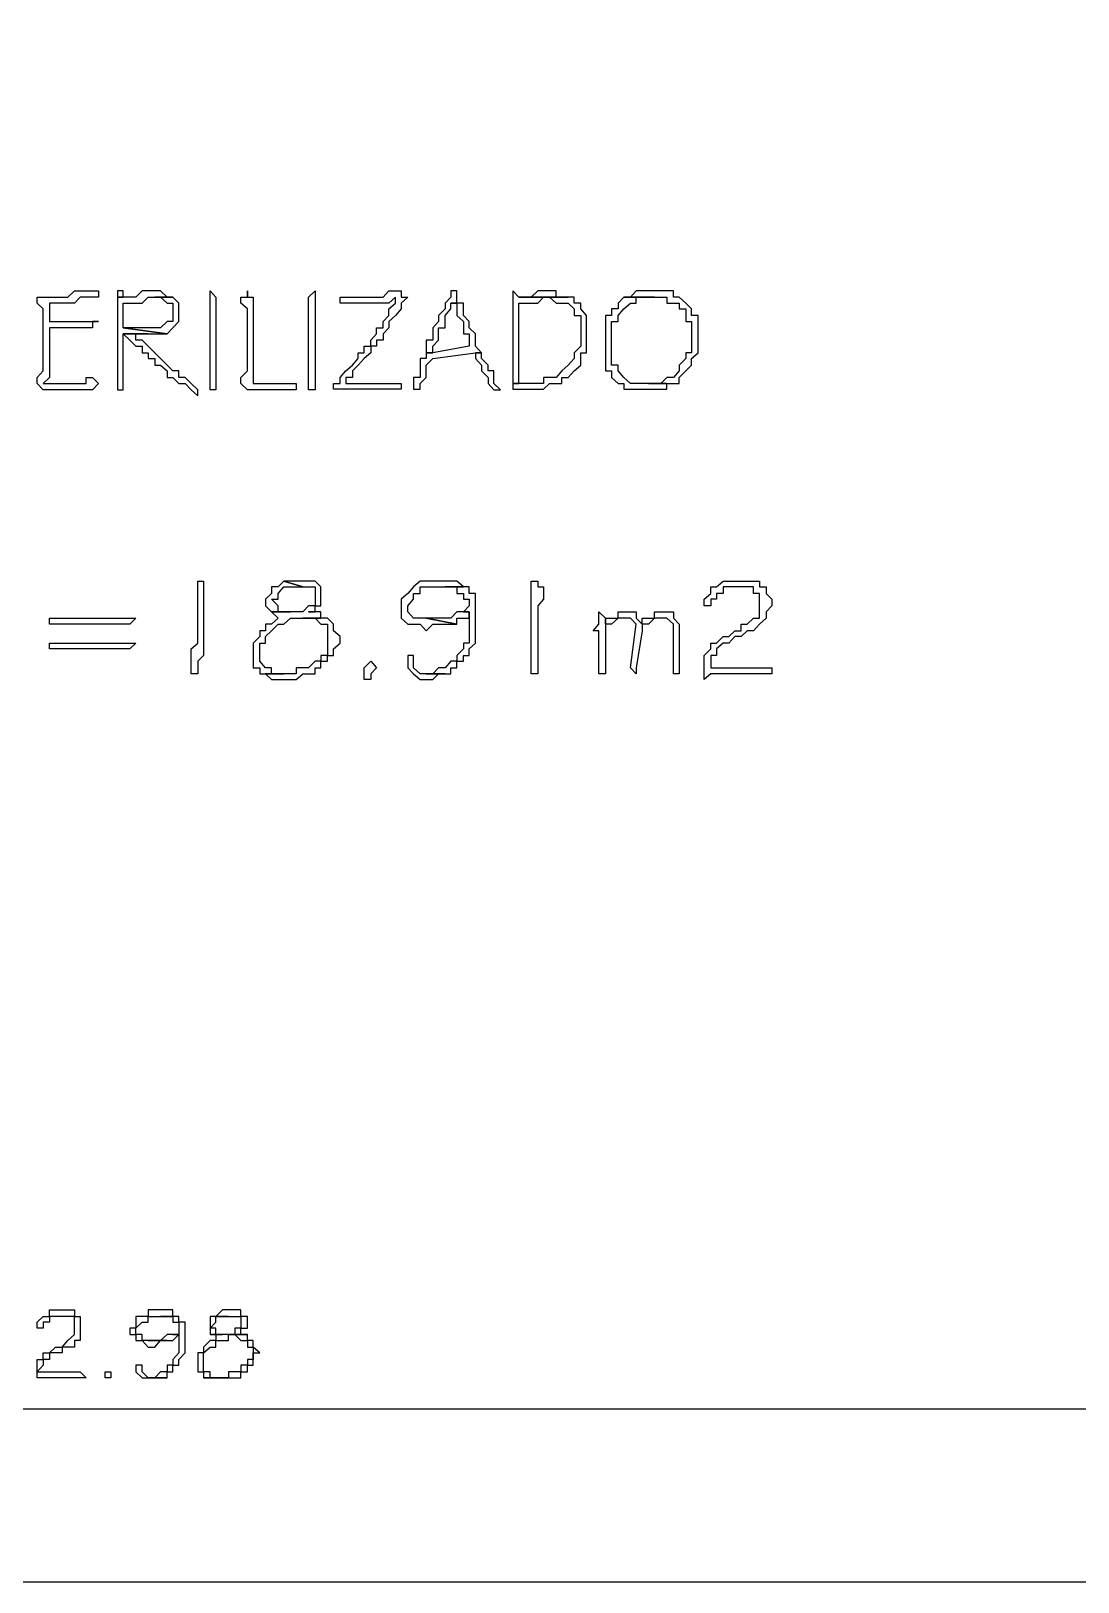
# Model space of a CAD drawing. Header units: millimetres. Extents: x -518.8 to -461.2, y 3.5 to 44.2.
# Drawn here: x -495.172 to -494.093, y 22.796 to 24.395 of the extents above; entities that cross this region are included whole.
import ezdxf

# ---------------------------------------------------------------- set-up
doc = ezdxf.new("R2010")
doc.units = ezdxf.units.MM
doc.header["$MEASUREMENT"] = 0
for name, color, linetype in [('10', 10, 'Continuous'), ('16', 16, 'Continuous'), ('MYSOLIDS', 7, 'Continuous')]:
    doc.layers.add(name, color=color, linetype=linetype)

msp = doc.modelspace()

# ---------------------------------------------------------------- linework, layer by layer
at = {"layer": '10'}
msp.add_lwpolyline([(-496.0444, 22.7962), (-493.5677, 22.7962), (-493.5677, 24.3947)], dxfattribs=at)
at = {"layer": '16'}
msp.add_lwpolyline([(-493.5166, 22.9744), (-496.6045, 22.9744)], dxfattribs=at)
at = {"layer": 'MYSOLIDS'}
for points in [[(-495.1527, 24.0954), (-495.1083, 24.0954), (-495.1083, 24.0954), (-495.1083, 24.0954), (-495.1083, 24.0954), (-495.1023, 24.0954), (-495.1023, 24.0954), (-495.1083, 24.0954), (-495.1083, 24.0954), (-495.1083, 24.0887), (-495.1083, 24.0887), (-495.1527, 24.0887), (-495.1527, 24.0827), (-495.1527, 24.0827), (-495.1527, 24.0827), (-495.1527, 24.0827), (-495.1527, 24.0759), (-495.1527, 24.0699), (-495.1527, 24.0699), (-495.1527, 24.0631), (-495.1527, 24.0631), (-495.1527, 24.0571), (-495.1527, 24.0503), (-495.1527, 24.0503), (-495.1527, 24.0443), (-495.1527, 24.0375), (-495.1594, 24.0315), (-495.1594, 24.0315), (-495.1527, 24.0315), (-495.1466, 24.0315), (-495.1399, 24.0315), (-495.1339, 24.0315), (-495.1339, 24.0315), (-495.1271, 24.0315), (-495.1271, 24.0315), (-495.1211, 24.0315), (-495.1151, 24.0315), (-495.1151, 24.0375), (-495.1083, 24.0375), (-495.1083, 24.0375), (-495.1023, 24.0315), (-495.1023, 24.0315), (-495.1023, 24.0315), (-495.1023, 24.0315), (-495.1023, 24.0315), (-495.1083, 24.0248), (-495.1151, 24.0248), (-495.1151, 24.0248), (-495.1211, 24.0248), (-495.1211, 24.0248), (-495.1271, 24.0248), (-495.1339, 24.0248), (-495.1399, 24.0248), (-495.1399, 24.0248), (-495.1466, 24.0248), (-495.1527, 24.0248), (-495.1527, 24.0248), (-495.1594, 24.0248), (-495.1594, 24.0248), (-495.1594, 24.0248), (-495.1594, 24.0248), (-495.1654, 24.0315), (-495.1654, 24.0315), (-495.1654, 24.0315), (-495.1654, 24.0375), (-495.1654, 24.0375), (-495.1594, 24.0443), (-495.1594, 24.0503), (-495.1594, 24.0571), (-495.1594, 24.0571), (-495.1594, 24.0631), (-495.1594, 24.0699), (-495.1594, 24.0759), (-495.1594, 24.0759), (-495.1594, 24.0827), (-495.1594, 24.0827), (-495.1594, 24.0887), (-495.1594, 24.0954), (-495.1594, 24.1015), (-495.1594, 24.1015), (-495.1594, 24.1082), (-495.1654, 24.1142), (-495.1654, 24.1142), (-495.1654, 24.1203), (-495.1654, 24.1203), (-495.1594, 24.1203), (-495.1594, 24.1203), (-495.1594, 24.1203), (-495.1594, 24.1203), (-495.1527, 24.1203), (-495.1466, 24.1203), (-495.1399, 24.1203), (-495.1399, 24.1203), (-495.1399, 24.1203), (-495.1339, 24.1203), (-495.1271, 24.127), (-495.1271, 24.127), (-495.1211, 24.127), (-495.1151, 24.127), (-495.1151, 24.127), (-495.1083, 24.127), (-495.1023, 24.127), (-495.1023, 24.127), (-495.1023, 24.127), (-495.1023, 24.127), (-495.1023, 24.1203), (-495.1023, 24.1203), (-495.1023, 24.1203), (-495.1023, 24.1203), (-495.1083, 24.1203), (-495.1083, 24.1203), (-495.1151, 24.1203), (-495.1211, 24.1203), (-495.1271, 24.1142), (-495.1339, 24.1142), (-495.1399, 24.1142), (-495.1466, 24.1142), (-495.1466, 24.1142), (-495.1527, 24.1142), (-495.1527, 24.1142), (-495.1527, 24.1142), (-495.1527, 24.1082), (-495.1527, 24.1082), (-495.1527, 24.1015), (-495.1527, 24.0954), (-495.1527, 24.0954), (-495.1527, 24.0954), (-495.1527, 24.0954), (-495.1527, 24.0954)], [(-495.0444, 24.127), (-495.0444, 24.127), (-495.0444, 24.127), (-495.0511, 24.127), (-495.0572, 24.127), (-495.0572, 24.127), (-495.0639, 24.1203), (-495.0639, 24.1203), (-495.0699, 24.1203), (-495.0767, 24.1203), (-495.0827, 24.1203), (-495.0827, 24.0315), (-495.0827, 24.0248), (-495.0767, 24.0248), (-495.0767, 24.0248), (-495.0767, 24.0315), (-495.0767, 24.0315), (-495.0767, 24.0827), (-495.0511, 24.0827), (-495.0511, 24.0827), (-495.0444, 24.0827), (-495.0384, 24.0827), (-495.0384, 24.0827), (-495.0316, 24.0827), (-495.0767, 24.0887), (-495.0767, 24.1142), (-495.0767, 24.1142), (-495.0699, 24.1142), (-495.0639, 24.1142), (-495.0572, 24.1142), (-495.0572, 24.1142), (-495.0511, 24.1203), (-495.0444, 24.1203), (-495.0444, 24.1203), (-495.0256, 24.1203), (-495.0256, 24.1203), (-495.0256, 24.1203), (-495.0316, 24.1203), (-495.0384, 24.127), (-495.0444, 24.127), (-495.0444, 24.127)], [(-495.0767, 24.127), (-495.0827, 24.127), (-495.0827, 24.1203), (-495.0767, 24.1203), (-495.0767, 24.127), (-495.0767, 24.127), (-495.0767, 24.127)], [(-494.9812, 24.0631), (-494.9812, 24.0631), (-494.9812, 24.0571), (-494.9812, 24.0503), (-494.9812, 24.0503), (-494.9812, 24.0443), (-494.9812, 24.0375), (-494.9812, 24.0315), (-494.9812, 24.0315), (-494.9812, 24.0315), (-494.9812, 24.0248), (-494.9812, 24.0248), (-494.9872, 24.0248), (-494.9872, 24.0248), (-494.9872, 24.0248), (-494.9872, 24.0248), (-494.9872, 24.0315), (-494.9872, 24.0315), (-494.9872, 24.0315), (-494.9872, 24.0315), (-494.9872, 24.0315), (-494.9872, 24.0375), (-494.9872, 24.0443), (-494.9872, 24.0443), (-494.9872, 24.0503), (-494.9872, 24.0571), (-494.9872, 24.0631), (-494.9872, 24.0631), (-494.9872, 24.0699), (-494.9872, 24.0759), (-494.9872, 24.0827), (-494.9872, 24.0827), (-494.9872, 24.0887), (-494.9872, 24.0954), (-494.9872, 24.1015), (-494.9872, 24.1015), (-494.9872, 24.1082), (-494.9872, 24.1142), (-494.9872, 24.1142), (-494.9872, 24.1203), (-494.9872, 24.1203), (-494.9872, 24.1203), (-494.9872, 24.1203), (-494.9872, 24.1203), (-494.9872, 24.127), (-494.9872, 24.127), (-494.9812, 24.1203), (-494.9812, 24.1203), (-494.9812, 24.1203), (-494.9812, 24.1203), (-494.9812, 24.1142), (-494.9812, 24.1142), (-494.9812, 24.1142), (-494.9812, 24.1082), (-494.9812, 24.1015), (-494.9812, 24.0954), (-494.9812, 24.0954), (-494.9812, 24.0887), (-494.9812, 24.0827), (-494.9812, 24.0759), (-494.9812, 24.0759), (-494.9812, 24.0699), (-494.9812, 24.0631), (-494.9812, 24.0631), (-494.9812, 24.0631), (-494.9812, 24.0631)], [(-494.9429, 24.0315), (-494.9429, 24.0315), (-494.9361, 24.0315), (-494.9301, 24.0315), (-494.9241, 24.0315), (-494.9241, 24.0315), (-494.9173, 24.0315), (-494.9113, 24.0315), (-494.9113, 24.0315), (-494.9045, 24.0315), (-494.9045, 24.0315), (-494.8985, 24.0315), (-494.8985, 24.0315), (-494.8985, 24.0315), (-494.8985, 24.0315), (-494.8985, 24.0248), (-494.9045, 24.0248), (-494.9113, 24.0248), (-494.9113, 24.0248), (-494.9113, 24.0248), (-494.9173, 24.0248), (-494.9241, 24.0248), (-494.9241, 24.0248), (-494.9301, 24.0248), (-494.9361, 24.0248), (-494.9429, 24.0248), (-494.9429, 24.0248), (-494.9489, 24.0248), (-494.9489, 24.0248), (-494.9489, 24.0248), (-494.9489, 24.0248), (-494.9557, 24.0315), (-494.9557, 24.0315), (-494.9557, 24.0315), (-494.9557, 24.0315), (-494.9557, 24.0375), (-494.9489, 24.0443), (-494.9489, 24.0503), (-494.9489, 24.0503), (-494.9489, 24.0571), (-494.9489, 24.0631), (-494.9489, 24.0631), (-494.9489, 24.0699), (-494.9489, 24.0759), (-494.9489, 24.0827), (-494.9489, 24.0827), (-494.9489, 24.0887), (-494.9489, 24.0887), (-494.9489, 24.0954), (-494.9489, 24.1015), (-494.9489, 24.1082), (-494.9489, 24.1082), (-494.9557, 24.1142), (-494.9557, 24.1203), (-494.9557, 24.1203), (-494.9489, 24.1203), (-494.9489, 24.1203), (-494.9489, 24.127), (-494.9489, 24.127), (-494.9489, 24.1203), (-494.9489, 24.1203), (-494.9429, 24.1203), (-494.9429, 24.1203), (-494.9429, 24.1203), (-494.9429, 24.1142), (-494.9429, 24.1082), (-494.9429, 24.1015), (-494.9429, 24.1015), (-494.9429, 24.0954), (-494.9429, 24.0887), (-494.9429, 24.0887), (-494.9429, 24.0827), (-494.9429, 24.0759), (-494.9429, 24.0699), (-494.9429, 24.0699), (-494.9429, 24.0631), (-494.9429, 24.0631), (-494.9429, 24.0571), (-494.9429, 24.0503), (-494.9429, 24.0503), (-494.9429, 24.0443), (-494.9429, 24.0443), (-494.9429, 24.0375), (-494.9429, 24.0315), (-494.9429, 24.0315), (-494.9429, 24.0315), (-494.9429, 24.0315), (-494.9429, 24.0315)], [(-494.879, 24.0631), (-494.879, 24.0631), (-494.879, 24.0571), (-494.879, 24.0503), (-494.879, 24.0503), (-494.879, 24.0443), (-494.879, 24.0375), (-494.879, 24.0315), (-494.879, 24.0315), (-494.879, 24.0315), (-494.879, 24.0248), (-494.879, 24.0248), (-494.879, 24.0248), (-494.879, 24.0248), (-494.8857, 24.0248), (-494.8857, 24.0248), (-494.8857, 24.0315), (-494.8857, 24.0315), (-494.8857, 24.0315), (-494.8857, 24.0315), (-494.8857, 24.0315), (-494.8857, 24.0375), (-494.8857, 24.0443), (-494.8857, 24.0443), (-494.8857, 24.0503), (-494.8857, 24.0571), (-494.8857, 24.0631), (-494.8857, 24.0631), (-494.8857, 24.0699), (-494.8857, 24.0759), (-494.8857, 24.0827), (-494.8857, 24.0827), (-494.8857, 24.0887), (-494.8857, 24.0954), (-494.8857, 24.1015), (-494.8857, 24.1015), (-494.8857, 24.1082), (-494.8857, 24.1142), (-494.8857, 24.1142), (-494.8857, 24.1203), (-494.8857, 24.1203), (-494.8857, 24.1203), (-494.8857, 24.1203), (-494.8857, 24.1203), (-494.879, 24.127), (-494.879, 24.127), (-494.879, 24.1203), (-494.879, 24.1203), (-494.879, 24.1203), (-494.879, 24.1203), (-494.879, 24.1142), (-494.879, 24.1142), (-494.879, 24.1142), (-494.879, 24.1082), (-494.879, 24.1015), (-494.879, 24.0954), (-494.879, 24.0954), (-494.879, 24.0887), (-494.879, 24.0827), (-494.879, 24.0759), (-494.879, 24.0759), (-494.879, 24.0699), (-494.879, 24.0631), (-494.879, 24.0631), (-494.879, 24.0631), (-494.879, 24.0631)], [(-494.7963, 24.1203), (-494.803, 24.1142), (-494.809, 24.1142), (-494.8158, 24.1142), (-494.8158, 24.1142), (-494.8218, 24.1142), (-494.8286, 24.1142), (-494.8286, 24.1142), (-494.8346, 24.1142), (-494.8346, 24.1142), (-494.8406, 24.1142), (-494.8406, 24.1142), (-494.8474, 24.1142), (-494.8474, 24.1142), (-494.8534, 24.1142), (-494.8534, 24.1142), (-494.8534, 24.1203), (-494.8534, 24.1203), (-494.8534, 24.1203), (-494.8534, 24.1203), (-494.8474, 24.1203), (-494.8406, 24.1203), (-494.8406, 24.1203), (-494.8346, 24.1203), (-494.8286, 24.1203), (-494.8286, 24.1203), (-494.8218, 24.1203), (-494.8158, 24.1203), (-494.809, 24.1203), (-494.809, 24.1203), (-494.803, 24.127), (-494.803, 24.127), (-494.7963, 24.127), (-494.7902, 24.127), (-494.7902, 24.1203), (-494.7902, 24.1203), (-494.7835, 24.1203), (-494.7835, 24.1203), (-494.7835, 24.1203), (-494.7902, 24.1142), (-494.7902, 24.1142), (-494.7902, 24.1082), (-494.7902, 24.1082), (-494.7963, 24.1015), (-494.803, 24.0954), (-494.803, 24.0887), (-494.803, 24.0887), (-494.809, 24.0827), (-494.809, 24.0827), (-494.809, 24.0759), (-494.8158, 24.0759), (-494.8158, 24.0699), (-494.8218, 24.0699), (-494.8218, 24.0631), (-494.8286, 24.0571), (-494.8286, 24.0571), (-494.8346, 24.0503), (-494.8346, 24.0503), (-494.8406, 24.0443), (-494.8406, 24.0375), (-494.8474, 24.0375), (-494.8474, 24.0315), (-494.8474, 24.0315), (-494.8474, 24.0315), (-494.8406, 24.0315), (-494.8346, 24.0315), (-494.8286, 24.0315), (-494.8286, 24.0315), (-494.8218, 24.0315), (-494.8218, 24.0315), (-494.8158, 24.0315), (-494.809, 24.0315), (-494.803, 24.0315), (-494.803, 24.0315), (-494.7963, 24.0315), (-494.7963, 24.0315), (-494.7902, 24.0315), (-494.7902, 24.0315), (-494.7902, 24.0315), (-494.7902, 24.0315), (-494.7902, 24.0255), (-494.7902, 24.0255), (-494.7963, 24.0255), (-494.803, 24.0255), (-494.803, 24.0255), (-494.809, 24.0255), (-494.8158, 24.0255), (-494.8158, 24.0255), (-494.8158, 24.0255), (-494.8158, 24.0255), (-494.8218, 24.0255), (-494.8286, 24.0255), (-494.8346, 24.0255), (-494.8346, 24.0255), (-494.8406, 24.0255), (-494.8474, 24.0255), (-494.8534, 24.0255), (-494.8534, 24.0255), (-494.8534, 24.0255), (-494.8602, 24.0255), (-494.8602, 24.0255), (-494.8602, 24.0315), (-494.8602, 24.0315), (-494.8602, 24.0315), (-494.8534, 24.0315), (-494.8534, 24.0375), (-494.8534, 24.0375), (-494.8474, 24.0443), (-494.8406, 24.0503), (-494.8406, 24.0503), (-494.8406, 24.0503), (-494.8346, 24.0571), (-494.8346, 24.0631), (-494.8286, 24.0631), (-494.8286, 24.0699), (-494.8218, 24.0699), (-494.8218, 24.0759), (-494.8218, 24.0759), (-494.8158, 24.0827), (-494.8158, 24.0887), (-494.8158, 24.0887), (-494.809, 24.0887), (-494.809, 24.0954), (-494.803, 24.1015), (-494.803, 24.1015), (-494.803, 24.1082), (-494.7963, 24.1142), (-494.7963, 24.1142), (-494.7963, 24.1203), (-494.7963, 24.1203), (-494.7963, 24.1203), (-494.7963, 24.1203)], [(-494.7391, 24.127), (-494.7391, 24.127), (-494.7391, 24.127), (-494.7391, 24.1203), (-494.7391, 24.1203), (-494.7451, 24.1142), (-494.7451, 24.1142), (-494.7451, 24.1082), (-494.7519, 24.1015), (-494.7519, 24.0954), (-494.7579, 24.0887), (-494.7579, 24.0827), (-494.7579, 24.0827), (-494.7579, 24.0759), (-494.7647, 24.0759), (-494.7647, 24.0699), (-494.7647, 24.0631), (-494.7579, 24.0631), (-494.7579, 24.0699), (-494.7579, 24.0699), (-494.7519, 24.0759), (-494.7519, 24.0827), (-494.7519, 24.0827), (-494.7519, 24.0887), (-494.7451, 24.0887), (-494.7451, 24.0954), (-494.7451, 24.0954), (-494.7451, 24.1015), (-494.7391, 24.1082), (-494.7391, 24.1142), (-494.7391, 24.1142), (-494.7331, 24.1142), (-494.7331, 24.1203), (-494.7331, 24.127), (-494.7391, 24.127), (-494.7391, 24.127)], [(-494.6752, 24.127), (-494.6752, 24.1203), (-494.6752, 24.1203), (-494.6752, 24.1142), (-494.6752, 24.1142), (-494.6752, 24.1082), (-494.6752, 24.1082), (-494.6752, 24.1015), (-494.6752, 24.0954), (-494.6752, 24.0887), (-494.6752, 24.0887), (-494.6752, 24.0827), (-494.6752, 24.0759), (-494.6752, 24.0699), (-494.6752, 24.0699), (-494.6752, 24.0631), (-494.6752, 24.0571), (-494.6752, 24.0503), (-494.6752, 24.0503), (-494.6752, 24.0443), (-494.6752, 24.0375), (-494.6752, 24.0315), (-494.6752, 24.0315), (-494.6692, 24.0315), (-494.6692, 24.0375), (-494.6692, 24.0375), (-494.6692, 24.0443), (-494.6692, 24.0503), (-494.6692, 24.0503), (-494.6692, 24.0571), (-494.6692, 24.0631), (-494.6692, 24.0631), (-494.6692, 24.0699), (-494.6692, 24.0759), (-494.6692, 24.0759), (-494.6692, 24.0827), (-494.6692, 24.0887), (-494.6692, 24.0887), (-494.6692, 24.0954), (-494.6692, 24.1015), (-494.6692, 24.1082), (-494.6692, 24.1082), (-494.6692, 24.1142), (-494.6692, 24.1142), (-494.6624, 24.1142), (-494.6624, 24.1142), (-494.6564, 24.1142), (-494.6496, 24.1142), (-494.6496, 24.1142), (-494.6436, 24.1203), (-494.6376, 24.1203), (-494.6181, 24.1203), (-494.6181, 24.1203), (-494.6692, 24.1203), (-494.6692, 24.1203), (-494.6752, 24.127), (-494.6752, 24.127)], [(-494.6376, 24.127), (-494.6436, 24.127), (-494.6436, 24.127), (-494.6496, 24.127), (-494.6496, 24.127), (-494.6564, 24.1203), (-494.6624, 24.1203), (-494.6624, 24.1203), (-494.6692, 24.1203), (-494.6181, 24.1203), (-494.6248, 24.1203), (-494.6308, 24.1203), (-494.6308, 24.127), (-494.6376, 24.127), (-494.6376, 24.127)], [(-494.5293, 24.127), (-494.5293, 24.127), (-494.5354, 24.127), (-494.5421, 24.127), (-494.5481, 24.127), (-494.5481, 24.127), (-494.5542, 24.1203), (-494.5609, 24.1203), (-494.5293, 24.1203), (-494.5293, 24.1203), (-494.5293, 24.1203), (-494.5226, 24.1203), (-494.5166, 24.1203), (-494.5166, 24.1142), (-494.5098, 24.1142), (-494.5038, 24.1142), (-494.5038, 24.1082), (-494.5038, 24.1082), (-494.497, 24.1082), (-494.497, 24.1015), (-494.497, 24.0954), (-494.491, 24.0954), (-494.491, 24.0887), (-494.491, 24.0827), (-494.491, 24.0759), (-494.491, 24.0759), (-494.491, 24.0759), (-494.491, 24.0699), (-494.491, 24.0631), (-494.497, 24.0631), (-494.497, 24.0571), (-494.497, 24.0571), (-494.5038, 24.0503), (-494.5038, 24.0443), (-494.5038, 24.0443), (-494.5098, 24.0375), (-494.5166, 24.0375), (-494.5166, 24.0375), (-494.5226, 24.0315), (-494.5226, 24.0315), (-494.5293, 24.0315), (-494.5354, 24.0315), (-494.5354, 24.0315), (-494.5166, 24.0315), (-494.5098, 24.0315), (-494.5038, 24.0315), (-494.5038, 24.0375), (-494.5038, 24.0375), (-494.497, 24.0443), (-494.497, 24.0443), (-494.491, 24.0503), (-494.491, 24.0503), (-494.491, 24.0571), (-494.491, 24.0571), (-494.4842, 24.0631), (-494.4842, 24.0699), (-494.4842, 24.0699), (-494.4842, 24.0759), (-494.4842, 24.0827), (-494.4842, 24.0827), (-494.4842, 24.0887), (-494.4842, 24.0887), (-494.4842, 24.0954), (-494.4842, 24.1015), (-494.491, 24.1015), (-494.491, 24.1082), (-494.491, 24.1082), (-494.497, 24.1142), (-494.497, 24.1142), (-494.5038, 24.1203), (-494.5038, 24.1203), (-494.5098, 24.1203), (-494.5098, 24.127), (-494.5166, 24.127), (-494.5226, 24.127), (-494.5293, 24.127), (-494.5293, 24.127), (-494.5293, 24.127)], [(-495.0256, 24.1203), (-495.0444, 24.1203), (-495.0444, 24.1203), (-495.0384, 24.1203), (-495.0316, 24.1142), (-495.0316, 24.1142), (-495.0256, 24.1142), (-495.0256, 24.1082), (-495.0256, 24.1082), (-495.0256, 24.1015), (-495.0256, 24.1015), (-495.0256, 24.0954), (-495.0316, 24.0954), (-495.0384, 24.0887), (-495.0384, 24.0887), (-495.0384, 24.0887), (-495.0444, 24.0887), (-495.0511, 24.0887), (-495.0511, 24.0887), (-495.0572, 24.0887), (-495.0639, 24.0887), (-495.0699, 24.0887), (-495.0767, 24.0887), (-495.0316, 24.0827), (-495.0256, 24.0887), (-495.0256, 24.0887), (-495.0256, 24.0887), (-495.0196, 24.0954), (-495.0196, 24.0954), (-495.0196, 24.1015), (-495.0196, 24.1082), (-495.0196, 24.1082), (-495.0196, 24.1142), (-495.0196, 24.1142), (-495.0256, 24.1203), (-495.0256, 24.1203)], [(-494.7331, 24.1142), (-494.7391, 24.1142), (-494.7331, 24.1142), (-494.7331, 24.1082), (-494.7331, 24.1082), (-494.7331, 24.1015), (-494.7263, 24.0954), (-494.7263, 24.0887), (-494.7263, 24.0887), (-494.7263, 24.0827), (-494.7203, 24.0827), (-494.7203, 24.0759), (-494.7203, 24.0699), (-494.7203, 24.0699), (-494.7579, 24.0631), (-494.7647, 24.0631), (-494.7647, 24.0571), (-494.7707, 24.0571), (-494.7707, 24.0503), (-494.7707, 24.0443), (-494.7707, 24.0443), (-494.7707, 24.0375), (-494.7775, 24.0375), (-494.7775, 24.0315), (-494.7775, 24.0315), (-494.7775, 24.0255), (-494.7707, 24.0255), (-494.7707, 24.0255), (-494.7707, 24.0255), (-494.7707, 24.0315), (-494.7647, 24.0375), (-494.7647, 24.0375), (-494.7647, 24.0443), (-494.7647, 24.0503), (-494.7647, 24.0503), (-494.7579, 24.0571), (-494.7136, 24.0631), (-494.7075, 24.0631), (-494.7075, 24.0631), (-494.7136, 24.0699), (-494.7136, 24.0759), (-494.7136, 24.0759), (-494.7136, 24.0827), (-494.7203, 24.0887), (-494.7203, 24.0887), (-494.7203, 24.0954), (-494.7203, 24.0954), (-494.7263, 24.1015), (-494.7263, 24.1015), (-494.7263, 24.1082), (-494.7263, 24.1082), (-494.7263, 24.1142), (-494.7331, 24.1142), (-494.7331, 24.1142)], [(-494.6181, 24.1203), (-494.6376, 24.1203), (-494.6376, 24.1203), (-494.6308, 24.1142), (-494.6308, 24.1142), (-494.6248, 24.1142), (-494.6181, 24.1142), (-494.6181, 24.1142), (-494.6121, 24.1082), (-494.6121, 24.1082), (-494.6121, 24.1082), (-494.6121, 24.1015), (-494.6053, 24.1015), (-494.6053, 24.0954), (-494.6053, 24.0887), (-494.6053, 24.0827), (-494.6053, 24.0827), (-494.6053, 24.0759), (-494.6053, 24.0699), (-494.6053, 24.0699), (-494.6121, 24.0631), (-494.6121, 24.0571), (-494.6121, 24.0571), (-494.6181, 24.0503), (-494.6181, 24.0503), (-494.6248, 24.0443), (-494.6248, 24.0443), (-494.6308, 24.0375), (-494.6308, 24.0375), (-494.6376, 24.0375), (-494.6436, 24.0375), (-494.6436, 24.0315), (-494.6496, 24.0315), (-494.6496, 24.0315), (-494.6564, 24.0315), (-494.6624, 24.0315), (-494.6624, 24.0315), (-494.6692, 24.0315), (-494.6752, 24.0315), (-494.6752, 24.0315), (-494.6752, 24.0255), (-494.6752, 24.0255), (-494.6692, 24.0255), (-494.6692, 24.0255), (-494.6624, 24.0255), (-494.6564, 24.0255), (-494.6496, 24.0255), (-494.6496, 24.0255), (-494.6436, 24.0255), (-494.6436, 24.0255), (-494.6376, 24.0315), (-494.6308, 24.0315), (-494.6308, 24.0315), (-494.6248, 24.0315), (-494.6248, 24.0375), (-494.6181, 24.0375), (-494.6181, 24.0375), (-494.6121, 24.0443), (-494.6121, 24.0443), (-494.6053, 24.0503), (-494.6053, 24.0571), (-494.6053, 24.0571), (-494.6053, 24.0631), (-494.5993, 24.0631), (-494.5993, 24.0699), (-494.5993, 24.0759), (-494.5993, 24.0827), (-494.5993, 24.0827), (-494.5993, 24.0827), (-494.5993, 24.0887), (-494.5993, 24.0954), (-494.5993, 24.1015), (-494.5993, 24.1015), (-494.6053, 24.1082), (-494.6053, 24.1142), (-494.6053, 24.1142), (-494.6121, 24.1142), (-494.6121, 24.1203), (-494.6181, 24.1203), (-494.6181, 24.1203)], [(-494.5609, 24.1203), (-494.5609, 24.1203), (-494.5669, 24.1142), (-494.5669, 24.1142), (-494.5669, 24.1082), (-494.5737, 24.1082), (-494.5737, 24.1015), (-494.5797, 24.1015), (-494.5797, 24.0954), (-494.5797, 24.0887), (-494.5797, 24.0887), (-494.5797, 24.0827), (-494.5797, 24.0759), (-494.5797, 24.0699), (-494.5797, 24.0699), (-494.5797, 24.0631), (-494.5797, 24.0571), (-494.5797, 24.0571), (-494.5797, 24.0503), (-494.5797, 24.0443), (-494.5737, 24.0443), (-494.5737, 24.0375), (-494.5737, 24.0375), (-494.5669, 24.0315), (-494.5669, 24.0315), (-494.5609, 24.0315), (-494.5609, 24.0255), (-494.5542, 24.0255), (-494.5481, 24.0255), (-494.5421, 24.0255), (-494.5421, 24.0255), (-494.5354, 24.0255), (-494.5354, 24.0255), (-494.5293, 24.0255), (-494.5226, 24.0255), (-494.5226, 24.0255), (-494.5166, 24.0255), (-494.5166, 24.0315), (-494.5354, 24.0315), (-494.5421, 24.0315), (-494.5481, 24.0315), (-494.5481, 24.0315), (-494.5542, 24.0315), (-494.5609, 24.0375), (-494.5609, 24.0375), (-494.5669, 24.0443), (-494.5669, 24.0443), (-494.5669, 24.0443), (-494.5669, 24.0503), (-494.5737, 24.0503), (-494.5737, 24.0571), (-494.5737, 24.0631), (-494.5737, 24.0699), (-494.5737, 24.0699), (-494.5737, 24.0759), (-494.5737, 24.0759), (-494.5737, 24.0827), (-494.5737, 24.0887), (-494.5737, 24.0954), (-494.5669, 24.0954), (-494.5669, 24.1015), (-494.5669, 24.1015), (-494.5609, 24.1082), (-494.5609, 24.1082), (-494.5542, 24.1142), (-494.5542, 24.1142), (-494.5481, 24.1142), (-494.5481, 24.1203), (-494.5421, 24.1203), (-494.5354, 24.1203), (-494.5293, 24.1203), (-494.5609, 24.1203), (-494.5609, 24.1203)], [(-495.0511, 24.0827), (-495.0767, 24.0827), (-495.0699, 24.0759), (-495.0699, 24.0759), (-495.0639, 24.0699), (-495.0572, 24.0699), (-495.0572, 24.0631), (-495.0511, 24.0631), (-495.0511, 24.0571), (-495.0444, 24.0571), (-495.0444, 24.0503), (-495.0384, 24.0503), (-495.0316, 24.0443), (-495.0316, 24.0443), (-495.0316, 24.0375), (-495.0256, 24.0375), (-495.0256, 24.0375), (-495.0196, 24.0315), (-495.0128, 24.0315), (-495.0068, 24.0248), (-495.0068, 24.0248), (-495.0068, 24.0248), (-495, 24.0188), (-495, 24.0248), (-495, 24.0248), (-495, 24.0248), (-495, 24.0248), (-495.0068, 24.0315), (-495.0068, 24.0315), (-495.0128, 24.0375), (-495.0128, 24.0375), (-495.0128, 24.0375), (-495.0196, 24.0375), (-495.0196, 24.0443), (-495.0256, 24.0443), (-495.0316, 24.0503), (-495.0316, 24.0503), (-495.0384, 24.0571), (-495.0384, 24.0571), (-495.0444, 24.0631), (-495.0444, 24.0631), (-495.0511, 24.0699), (-495.0511, 24.0699), (-495.0572, 24.0759), (-495.0639, 24.0759), (-495.0639, 24.0827), (-495.0639, 24.0827), (-495.0572, 24.0827), (-495.0511, 24.0827), (-495.0511, 24.0827)], [(-494.7075, 24.0631), (-494.7136, 24.0631), (-494.7136, 24.0571), (-494.7136, 24.0571), (-494.7075, 24.0503), (-494.7075, 24.0443), (-494.7075, 24.0443), (-494.7008, 24.0375), (-494.7008, 24.0315), (-494.6948, 24.0248), (-494.6948, 24.0248), (-494.6948, 24.0248), (-494.6948, 24.0248), (-494.688, 24.0248), (-494.6948, 24.0315), (-494.6948, 24.0375), (-494.6948, 24.0443), (-494.7008, 24.0443), (-494.7008, 24.0503), (-494.7075, 24.0571), (-494.7075, 24.0631), (-494.7075, 24.0631)], [(-495.0068, 23.7323), (-495.0068, 23.7383), (-495.0068, 23.7451), (-495.0068, 23.7451), (-495.0068, 23.7511), (-495.0068, 23.7511), (-495.0068, 23.7578), (-495, 23.7639), (-495, 23.7706), (-495, 23.7706), (-495, 23.7766), (-495, 23.7834), (-495, 23.7834), (-495, 23.7894), (-495, 23.7962), (-495, 23.8022), (-495, 23.8022), (-495, 23.809), (-495, 23.815), (-495, 23.815), (-495, 23.8218), (-495, 23.8218), (-495, 23.8278), (-495, 23.8278), (-495, 23.8278), (-495, 23.8278), (-494.994, 23.8278), (-494.994, 23.8278), (-494.994, 23.8218), (-494.994, 23.8218), (-494.994, 23.815), (-494.994, 23.809), (-494.994, 23.809), (-494.994, 23.8022), (-494.994, 23.7962), (-494.994, 23.7894), (-494.994, 23.7894), (-494.994, 23.7834), (-494.994, 23.7766), (-494.994, 23.7766), (-494.994, 23.7706), (-494.994, 23.7639), (-494.994, 23.7578), (-494.994, 23.7578), (-494.994, 23.7511), (-495, 23.7451), (-495, 23.7383), (-495, 23.7383), (-495, 23.7323), (-495, 23.7323), (-495, 23.7323), (-495, 23.7323), (-495, 23.7323), (-495, 23.7323), (-495.0068, 23.7323), (-495.0068, 23.7323), (-495.0068, 23.7323), (-495.0068, 23.7323), (-495.0068, 23.7323), (-495.0068, 23.7323), (-495.0068, 23.7323)], [(-494.8918, 23.8278), (-494.8985, 23.8278), (-494.8985, 23.8278), (-494.9045, 23.8278), (-494.9113, 23.8278), (-494.9113, 23.8278), (-494.8918, 23.8218), (-494.8918, 23.8218), (-494.8857, 23.8218), (-494.8857, 23.8218), (-494.879, 23.8218), (-494.879, 23.815), (-494.879, 23.815), (-494.879, 23.809), (-494.879, 23.809), (-494.879, 23.8022), (-494.8857, 23.8022), (-494.8857, 23.8022), (-494.8918, 23.7962), (-494.8985, 23.7962), (-494.8985, 23.7962), (-494.9045, 23.7962), (-494.9241, 23.7962), (-494.9241, 23.7962), (-494.9173, 23.7894), (-494.9173, 23.7894), (-494.9173, 23.7894), (-494.9241, 23.7834), (-494.9241, 23.7834), (-494.9301, 23.7834), (-494.9301, 23.7766), (-494.9361, 23.7766), (-494.9361, 23.7706), (-494.9429, 23.7639), (-494.9429, 23.7639), (-494.9429, 23.7578), (-494.9429, 23.7511), (-494.9429, 23.7511), (-494.9429, 23.7451), (-494.9429, 23.7383), (-494.9361, 23.7383), (-494.9361, 23.7323), (-494.9301, 23.7323), (-494.9113, 23.7323), (-494.9113, 23.7323), (-494.9173, 23.7323), (-494.9241, 23.7323), (-494.9241, 23.7383), (-494.9301, 23.7383), (-494.9301, 23.7383), (-494.9361, 23.7451), (-494.9361, 23.7511), (-494.9361, 23.7511), (-494.9361, 23.7511), (-494.9361, 23.7578), (-494.9361, 23.7639), (-494.9301, 23.7639), (-494.9301, 23.7706), (-494.9301, 23.7706), (-494.9241, 23.7766), (-494.9173, 23.7834), (-494.9173, 23.7834), (-494.9173, 23.7834), (-494.9113, 23.7834), (-494.9045, 23.7894), (-494.9045, 23.7894), (-494.8985, 23.7894), (-494.8918, 23.7894), (-494.8918, 23.7894), (-494.873, 23.7894), (-494.873, 23.7962), (-494.879, 23.7962), (-494.8857, 23.7962), (-494.879, 23.7962), (-494.879, 23.8022), (-494.873, 23.8022), (-494.873, 23.8022), (-494.873, 23.809), (-494.873, 23.815), (-494.873, 23.815), (-494.873, 23.8218), (-494.873, 23.8218), (-494.879, 23.8278), (-494.879, 23.8278), (-494.8857, 23.8278), (-494.8857, 23.8278), (-494.8918, 23.8278), (-494.8918, 23.8278)], [(-494.9113, 23.8278), (-494.9173, 23.8218), (-494.9241, 23.8218), (-494.9241, 23.815), (-494.9241, 23.815), (-494.9301, 23.809), (-494.9301, 23.8022), (-494.9301, 23.8022), (-494.9301, 23.8022), (-494.9241, 23.7962), (-494.9045, 23.7962), (-494.9113, 23.7962), (-494.9113, 23.7962), (-494.9173, 23.7962), (-494.9173, 23.8022), (-494.9241, 23.809), (-494.9241, 23.809), (-494.9173, 23.809), (-494.9173, 23.815), (-494.9113, 23.8218), (-494.9113, 23.8218), (-494.9045, 23.8218), (-494.9045, 23.8218), (-494.8985, 23.8218), (-494.8918, 23.8218), (-494.9113, 23.8278), (-494.9113, 23.8278)], [(-494.7451, 23.8278), (-494.7451, 23.8278), (-494.7519, 23.8278), (-494.7579, 23.8278), (-494.7647, 23.8278), (-494.7647, 23.8278), (-494.7707, 23.8278), (-494.7775, 23.8218), (-494.7775, 23.8218), (-494.7835, 23.815), (-494.7835, 23.815), (-494.7835, 23.815), (-494.7902, 23.809), (-494.7902, 23.809), (-494.7902, 23.8022), (-494.7902, 23.7962), (-494.7902, 23.7962), (-494.7902, 23.7894), (-494.7902, 23.7894), (-494.7835, 23.7834), (-494.7835, 23.7834), (-494.7775, 23.7834), (-494.7775, 23.7834), (-494.7707, 23.7834), (-494.7647, 23.7766), (-494.7647, 23.7766), (-494.7579, 23.7834), (-494.7519, 23.7834), (-494.7519, 23.7834), (-494.7451, 23.7834), (-494.7391, 23.7834), (-494.7391, 23.7834), (-494.7331, 23.7834), (-494.7647, 23.7894), (-494.7647, 23.7894), (-494.7707, 23.7894), (-494.7775, 23.7894), (-494.7775, 23.7894), (-494.7775, 23.7894), (-494.7835, 23.7962), (-494.7835, 23.8022), (-494.7835, 23.8022), (-494.7835, 23.8022), (-494.7775, 23.809), (-494.7775, 23.809), (-494.7775, 23.815), (-494.7707, 23.815), (-494.7707, 23.8218), (-494.7647, 23.8218), (-494.7579, 23.8218), (-494.7579, 23.8218), (-494.7519, 23.8218), (-494.7451, 23.8218), (-494.7263, 23.8218), (-494.7331, 23.8278), (-494.7331, 23.8278), (-494.7391, 23.8278), (-494.7451, 23.8278), (-494.7451, 23.8278), (-494.7451, 23.8278)], [(-494.7263, 23.8218), (-494.7451, 23.8218), (-494.7451, 23.8218), (-494.7451, 23.8218), (-494.7391, 23.8218), (-494.7331, 23.8218), (-494.7331, 23.815), (-494.7331, 23.815), (-494.7263, 23.815), (-494.7263, 23.809), (-494.7203, 23.809), (-494.7203, 23.8022), (-494.7203, 23.8022), (-494.7263, 23.7962), (-494.7263, 23.7962), (-494.7203, 23.7962), (-494.7203, 23.7894), (-494.7203, 23.7894), (-494.7203, 23.7834), (-494.7203, 23.7766), (-494.7203, 23.7766), (-494.7203, 23.7706), (-494.7203, 23.7639), (-494.7263, 23.7639), (-494.7263, 23.7578), (-494.7263, 23.7578), (-494.7331, 23.7511), (-494.7331, 23.7451), (-494.7391, 23.7451), (-494.7391, 23.7451), (-494.7451, 23.7383), (-494.7519, 23.7383), (-494.7519, 23.7383), (-494.7579, 23.7323), (-494.7579, 23.7323), (-494.7647, 23.7323), (-494.7451, 23.7323), (-494.7391, 23.7323), (-494.7391, 23.7383), (-494.7331, 23.7383), (-494.7331, 23.7451), (-494.7263, 23.7451), (-494.7263, 23.7511), (-494.7203, 23.7511), (-494.7203, 23.7578), (-494.7203, 23.7578), (-494.7136, 23.7639), (-494.7136, 23.7706), (-494.7136, 23.7706), (-494.7136, 23.7766), (-494.7136, 23.7766), (-494.7136, 23.7834), (-494.7136, 23.7894), (-494.7136, 23.7894), (-494.7136, 23.7962), (-494.7136, 23.8022), (-494.7136, 23.8022), (-494.7136, 23.809), (-494.7136, 23.815), (-494.7203, 23.815), (-494.7203, 23.8218), (-494.7203, 23.8218), (-494.7263, 23.8218), (-494.7263, 23.8218)], [(-494.6564, 23.7323), (-494.6564, 23.7383), (-494.6564, 23.7451), (-494.6564, 23.7451), (-494.6564, 23.7511), (-494.6564, 23.7511), (-494.6564, 23.7578), (-494.6564, 23.7639), (-494.6564, 23.7706), (-494.6564, 23.7706), (-494.6564, 23.7766), (-494.6564, 23.7834), (-494.6564, 23.7834), (-494.6564, 23.7894), (-494.6564, 23.7962), (-494.6564, 23.8022), (-494.6564, 23.8022), (-494.6564, 23.809), (-494.6564, 23.815), (-494.6564, 23.815), (-494.6564, 23.8218), (-494.6564, 23.8218), (-494.6564, 23.8278), (-494.6564, 23.8278), (-494.6496, 23.8278), (-494.6496, 23.8278), (-494.6496, 23.8278), (-494.6496, 23.8278), (-494.6496, 23.8218), (-494.6436, 23.8218), (-494.6436, 23.815), (-494.6436, 23.809), (-494.6436, 23.809), (-494.6496, 23.8022), (-494.6496, 23.7962), (-494.6496, 23.7894), (-494.6496, 23.7894), (-494.6496, 23.7834), (-494.6496, 23.7766), (-494.6496, 23.7766), (-494.6496, 23.7706), (-494.6496, 23.7639), (-494.6496, 23.7578), (-494.6496, 23.7578), (-494.6496, 23.7511), (-494.6496, 23.7451), (-494.6496, 23.7383), (-494.6496, 23.7383), (-494.6496, 23.7323), (-494.6496, 23.7323), (-494.6496, 23.7323), (-494.6496, 23.7323), (-494.6496, 23.7323), (-494.6496, 23.7323), (-494.6564, 23.7323), (-494.6564, 23.7323), (-494.6564, 23.7323), (-494.6564, 23.7323), (-494.6564, 23.7323), (-494.6564, 23.7323), (-494.6564, 23.7323)], [(-494.4714, 23.7383), (-494.4143, 23.7383), (-494.4083, 23.7383), (-494.4083, 23.7383), (-494.4083, 23.7323), (-494.4083, 23.7323), (-494.4083, 23.7323), (-494.4083, 23.7323), (-494.4143, 23.7323), (-494.4143, 23.7323), (-494.4714, 23.7323), (-494.4782, 23.7263), (-494.4782, 23.7263), (-494.4782, 23.7263), (-494.4782, 23.7263), (-494.4782, 23.7323), (-494.4782, 23.7323), (-494.4782, 23.7323), (-494.4782, 23.7323), (-494.4782, 23.7383), (-494.4782, 23.7451), (-494.4782, 23.7451), (-494.4782, 23.7511), (-494.4782, 23.7511), (-494.4714, 23.7578), (-494.4714, 23.7578), (-494.4714, 23.7639), (-494.4654, 23.7639), (-494.4654, 23.7639), (-494.4587, 23.7706), (-494.4587, 23.7706), (-494.4527, 23.7706), (-494.4466, 23.7766), (-494.4399, 23.7766), (-494.4399, 23.7834), (-494.4339, 23.7834), (-494.4339, 23.7834), (-494.4339, 23.7834), (-494.4271, 23.7894), (-494.4211, 23.7894), (-494.4211, 23.7962), (-494.4211, 23.7962), (-494.4211, 23.8022), (-494.4211, 23.8022), (-494.4211, 23.809), (-494.4211, 23.815), (-494.4211, 23.815), (-494.4271, 23.815), (-494.4271, 23.8218), (-494.4339, 23.8218), (-494.4399, 23.8218), (-494.4399, 23.8218), (-494.4466, 23.8218), (-494.4527, 23.8218), (-494.4527, 23.8218), (-494.4587, 23.8218), (-494.4587, 23.815), (-494.4654, 23.815), (-494.4654, 23.809), (-494.4654, 23.809), (-494.4714, 23.809), (-494.4714, 23.8022), (-494.4714, 23.8022), (-494.4714, 23.8022), (-494.4782, 23.8022), (-494.4782, 23.8022), (-494.4782, 23.8022), (-494.4782, 23.8022), (-494.4782, 23.809), (-494.4782, 23.809), (-494.4714, 23.815), (-494.4714, 23.8218), (-494.4714, 23.8218), (-494.4654, 23.8218), (-494.4654, 23.8218), (-494.4587, 23.8278), (-494.4587, 23.8278), (-494.4527, 23.8278), (-494.4466, 23.8278), (-494.4399, 23.8278), (-494.4399, 23.8278), (-494.4339, 23.8278), (-494.4339, 23.8278), (-494.4271, 23.8278), (-494.4211, 23.8278), (-494.4211, 23.8218), (-494.4211, 23.8218), (-494.4143, 23.8218), (-494.4143, 23.815), (-494.4143, 23.815), (-494.4083, 23.809), (-494.4083, 23.8022), (-494.4083, 23.8022), (-494.4143, 23.7962), (-494.4143, 23.7962), (-494.4143, 23.7894), (-494.4211, 23.7834), (-494.4211, 23.7834), (-494.4211, 23.7834), (-494.4271, 23.7766), (-494.4271, 23.7766), (-494.4339, 23.7766), (-494.4399, 23.7706), (-494.4466, 23.7706), (-494.4466, 23.7706), (-494.4527, 23.7639), (-494.4527, 23.7639), (-494.4587, 23.7639), (-494.4654, 23.7578), (-494.4654, 23.7578), (-494.4654, 23.7511), (-494.4714, 23.7511), (-494.4714, 23.7451), (-494.4714, 23.7383), (-494.4714, 23.7383), (-494.4714, 23.7383), (-494.4714, 23.7383), (-494.4714, 23.7383)], [(-495.0767, 23.7834), (-495.1466, 23.7834), (-495.1527, 23.7834), (-495.1527, 23.7834), (-495.1527, 23.7894), (-495.1527, 23.7894), (-495.1527, 23.7894), (-495.1527, 23.7894), (-495.1527, 23.7894), (-495.1466, 23.7894), (-495.0767, 23.7894), (-495.0699, 23.7894), (-495.0699, 23.7894), (-495.0639, 23.7894), (-495.0639, 23.7894), (-495.0699, 23.7834), (-495.0699, 23.7834), (-495.0699, 23.7834), (-495.0767, 23.7834), (-495.0767, 23.7834), (-495.0767, 23.7834), (-495.0767, 23.7834)], [(-494.873, 23.7894), (-494.8918, 23.7894), (-494.8857, 23.7894), (-494.8857, 23.7894), (-494.879, 23.7894), (-494.873, 23.7834), (-494.873, 23.7834), (-494.8662, 23.7834), (-494.8662, 23.7766), (-494.8662, 23.7706), (-494.8662, 23.7706), (-494.8662, 23.7639), (-494.8662, 23.7578), (-494.8662, 23.7578), (-494.8662, 23.7511), (-494.873, 23.7511), (-494.873, 23.7451), (-494.879, 23.7451), (-494.879, 23.7451), (-494.8857, 23.7383), (-494.8918, 23.7383), (-494.8918, 23.7383), (-494.8985, 23.7383), (-494.8985, 23.7323), (-494.9045, 23.7323), (-494.9113, 23.7323), (-494.9301, 23.7323), (-494.9301, 23.7323), (-494.9241, 23.7263), (-494.9173, 23.7263), (-494.9173, 23.7263), (-494.9113, 23.7263), (-494.9113, 23.7263), (-494.9045, 23.7263), (-494.8985, 23.7263), (-494.8985, 23.7263), (-494.8918, 23.7323), (-494.8857, 23.7323), (-494.8857, 23.7323), (-494.879, 23.7323), (-494.879, 23.7383), (-494.873, 23.7383), (-494.873, 23.7451), (-494.8662, 23.7451), (-494.8662, 23.7451), (-494.8662, 23.7511), (-494.8602, 23.7511), (-494.8602, 23.7578), (-494.8602, 23.7578), (-494.8534, 23.7639), (-494.8534, 23.7706), (-494.8534, 23.7706), (-494.8602, 23.7766), (-494.8602, 23.7766), (-494.8602, 23.7834), (-494.8662, 23.7894), (-494.8662, 23.7894), (-494.873, 23.7894), (-494.873, 23.7894)], [(-494.7263, 23.7962), (-494.7331, 23.7962), (-494.7391, 23.7894), (-494.7391, 23.7894), (-494.7451, 23.7894), (-494.7519, 23.7894), (-494.7519, 23.7894), (-494.7579, 23.7894), (-494.7647, 23.7894), (-494.7331, 23.7834), (-494.7331, 23.7894), (-494.7263, 23.7894), (-494.7203, 23.7894), (-494.7203, 23.7962), (-494.7263, 23.7962), (-494.7263, 23.7962)], [(-494.5421, 23.7834), (-494.5421, 23.7894), (-494.5354, 23.7894), (-494.5293, 23.7894), (-494.5293, 23.7962), (-494.5226, 23.7962), (-494.5166, 23.7962), (-494.5166, 23.7962), (-494.5098, 23.7962), (-494.5098, 23.7962), (-494.5098, 23.7894), (-494.5038, 23.7834), (-494.5038, 23.7834), (-494.5038, 23.7766), (-494.5038, 23.7706), (-494.5038, 23.7706), (-494.5038, 23.7639), (-494.5038, 23.7578), (-494.5038, 23.7511), (-494.5038, 23.7511), (-494.5038, 23.7451), (-494.5038, 23.7383), (-494.5038, 23.7383), (-494.5038, 23.7323), (-494.5038, 23.7323), (-494.5038, 23.7323), (-494.5038, 23.7323), (-494.5098, 23.7323), (-494.5098, 23.7323), (-494.5098, 23.7323), (-494.5098, 23.7323), (-494.5098, 23.7383), (-494.5098, 23.7383), (-494.5098, 23.7451), (-494.5098, 23.7451), (-494.5098, 23.7511), (-494.5098, 23.7578), (-494.5098, 23.7578), (-494.5098, 23.7639), (-494.5098, 23.7706), (-494.5098, 23.7706), (-494.5098, 23.7766), (-494.5098, 23.7834), (-494.5166, 23.7894), (-494.5166, 23.7894), (-494.5166, 23.7894), (-494.5166, 23.7894), (-494.5226, 23.7894), (-494.5293, 23.7894), (-494.5293, 23.7894), (-494.5354, 23.7834), (-494.5354, 23.7834), (-494.5421, 23.7834), (-494.5421, 23.7766), (-494.5481, 23.7383), (-494.5481, 23.7323), (-494.5481, 23.7323), (-494.5481, 23.7323), (-494.5481, 23.7323), (-494.5481, 23.7323), (-494.5481, 23.7323), (-494.5542, 23.7383), (-494.5542, 23.7383), (-494.5481, 23.7834), (-494.5481, 23.7834), (-494.5542, 23.7894), (-494.5542, 23.7894), (-494.5542, 23.7894), (-494.5542, 23.7894), (-494.5609, 23.7894), (-494.5669, 23.7894), (-494.5669, 23.7894), (-494.5737, 23.7834), (-494.5737, 23.7834), (-494.5797, 23.7834), (-494.5797, 23.7766), (-494.5797, 23.7323), (-494.5865, 23.7323), (-494.5865, 23.7323), (-494.5865, 23.7323), (-494.5865, 23.7323), (-494.5865, 23.7323), (-494.5865, 23.7323), (-494.5865, 23.7323), (-494.5865, 23.7323), (-494.5865, 23.7766), (-494.5925, 23.7766), (-494.5925, 23.7766), (-494.5925, 23.7766), (-494.5925, 23.7766), (-494.5925, 23.7766), (-494.5925, 23.7766), (-494.5925, 23.7766), (-494.5925, 23.7766), (-494.5925, 23.7766), (-494.5925, 23.7766), (-494.5865, 23.7834), (-494.5865, 23.7834), (-494.5865, 23.7894), (-494.5865, 23.7962), (-494.5865, 23.7962), (-494.5865, 23.7962), (-494.5865, 23.7962), (-494.5865, 23.7962), (-494.5865, 23.7962), (-494.5797, 23.7894), (-494.5797, 23.7894), (-494.5797, 23.7834), (-494.5797, 23.7894), (-494.5737, 23.7894), (-494.5669, 23.7894), (-494.5669, 23.7962), (-494.5609, 23.7962), (-494.5542, 23.7962), (-494.5542, 23.7962), (-494.5481, 23.7962), (-494.5481, 23.7962), (-494.5481, 23.7894), (-494.5421, 23.7834), (-494.5421, 23.7834), (-494.5421, 23.7834), (-494.5421, 23.7834), (-494.5421, 23.7834)], [(-495.0767, 23.7578), (-495.1466, 23.7578), (-495.1527, 23.7578), (-495.1527, 23.7578), (-495.1527, 23.7639), (-495.1527, 23.7639), (-495.1527, 23.7639), (-495.1527, 23.7639), (-495.1527, 23.7639), (-495.1466, 23.7639), (-495.0767, 23.7639), (-495.0699, 23.7639), (-495.0699, 23.7639), (-495.0639, 23.7639), (-495.0639, 23.7639), (-495.0699, 23.7578), (-495.0699, 23.7578), (-495.0699, 23.7578), (-495.0767, 23.7578), (-495.0767, 23.7578), (-495.0767, 23.7578), (-495.0767, 23.7578)], [(-494.8286, 23.7263), (-494.8286, 23.7323), (-494.8286, 23.7323), (-494.8286, 23.7323), (-494.8286, 23.7323), (-494.8286, 23.7383), (-494.8286, 23.7383), (-494.8218, 23.7451), (-494.8218, 23.7451), (-494.8218, 23.7451), (-494.8218, 23.7451), (-494.8158, 23.7383), (-494.8158, 23.7383), (-494.8218, 23.7323), (-494.8218, 23.7323), (-494.8218, 23.7263), (-494.8286, 23.7263), (-494.8286, 23.7263), (-494.8286, 23.7263), (-494.8286, 23.7263)], [(-494.7835, 23.7511), (-494.7835, 23.7511), (-494.7835, 23.7451), (-494.7835, 23.7451), (-494.7835, 23.7383), (-494.7835, 23.7383), (-494.7775, 23.7323), (-494.7775, 23.7323), (-494.7707, 23.7263), (-494.7707, 23.7263), (-494.7647, 23.7263), (-494.7647, 23.7263), (-494.7579, 23.7263), (-494.7579, 23.7263), (-494.7519, 23.7323), (-494.7451, 23.7323), (-494.7451, 23.7323), (-494.7647, 23.7323), (-494.7647, 23.7323), (-494.7707, 23.7323), (-494.7775, 23.7383), (-494.7775, 23.7383), (-494.7775, 23.7383), (-494.7775, 23.7451), (-494.7775, 23.7451), (-494.7775, 23.7511), (-494.7835, 23.7511), (-494.7835, 23.7511)], [(-495.1654, 23.0127), (-495.1211, 23.0127), (-495.1211, 23.0127), (-495.1211, 23.0127), (-495.1151, 23.0067), (-495.1151, 23.0067), (-495.1211, 23.0067), (-495.1211, 23.0067), (-495.1211, 23.0067), (-495.1211, 23.0067), (-495.1654, 23.0067), (-495.1654, 23.0067), (-495.1654, 23.0067), (-495.1654, 23.0067), (-495.1654, 23.0067), (-495.1654, 23.0067), (-495.1654, 23.0067), (-495.1654, 23.0067), (-495.1654, 23.0067), (-495.1654, 23.0127), (-495.1654, 23.0127), (-495.1654, 23.0195), (-495.1654, 23.0195), (-495.1654, 23.0195), (-495.1654, 23.0255), (-495.1594, 23.0255), (-495.1594, 23.0323), (-495.1594, 23.0323), (-495.1594, 23.0323), (-495.1527, 23.0323), (-495.1527, 23.0323), (-495.1466, 23.0383), (-495.1466, 23.0383), (-495.1399, 23.0383), (-495.1399, 23.0383), (-495.1339, 23.0451), (-495.1339, 23.0451), (-495.1339, 23.0451), (-495.1339, 23.0451), (-495.1271, 23.0511), (-495.1271, 23.0511), (-495.1271, 23.0511), (-495.1271, 23.0578), (-495.1271, 23.0578), (-495.1271, 23.0639), (-495.1271, 23.0639), (-495.1271, 23.0639), (-495.1271, 23.0699), (-495.1339, 23.0699), (-495.1339, 23.0699), (-495.1399, 23.0699), (-495.1399, 23.0699), (-495.1466, 23.0699), (-495.1466, 23.0699), (-495.1527, 23.0699), (-495.1527, 23.0699), (-495.1527, 23.0639), (-495.1594, 23.0639), (-495.1594, 23.0639), (-495.1594, 23.0639), (-495.1594, 23.0578), (-495.1594, 23.0578), (-495.1654, 23.0578), (-495.1654, 23.0578), (-495.1654, 23.0578), (-495.1654, 23.0578), (-495.1654, 23.0578), (-495.1654, 23.0578), (-495.1654, 23.0639), (-495.1654, 23.0639), (-495.1654, 23.0639), (-495.1594, 23.0699), (-495.1594, 23.0699), (-495.1594, 23.0699), (-495.1527, 23.0699), (-495.1527, 23.0766), (-495.1527, 23.0766), (-495.1466, 23.0766), (-495.1466, 23.0766), (-495.1399, 23.0766), (-495.1399, 23.0766), (-495.1339, 23.0766), (-495.1339, 23.0766), (-495.1271, 23.0766), (-495.1271, 23.0699), (-495.1271, 23.0699), (-495.1271, 23.0699), (-495.1211, 23.0699), (-495.1211, 23.0639), (-495.1211, 23.0639), (-495.1211, 23.0578), (-495.1211, 23.0578), (-495.1211, 23.0578), (-495.1211, 23.0511), (-495.1211, 23.0511), (-495.1211, 23.0451), (-495.1271, 23.0451), (-495.1271, 23.0451), (-495.1271, 23.0451), (-495.1271, 23.0383), (-495.1339, 23.0383), (-495.1339, 23.0383), (-495.1399, 23.0383), (-495.1399, 23.0323), (-495.1466, 23.0323), (-495.1466, 23.0323), (-495.1527, 23.0323), (-495.1527, 23.0255), (-495.1527, 23.0255), (-495.1594, 23.0255), (-495.1594, 23.0255), (-495.1594, 23.0195), (-495.1594, 23.0195), (-495.1654, 23.0127), (-495.1654, 23.0127), (-495.1654, 23.0127), (-495.1654, 23.0127), (-495.1654, 23.0127)], [(-495.0384, 23.0766), (-495.0384, 23.0766), (-495.0444, 23.0766), (-495.0444, 23.0766), (-495.0511, 23.0766), (-495.0511, 23.0766), (-495.0511, 23.0699), (-495.0572, 23.0699), (-495.0572, 23.0699), (-495.0639, 23.0699), (-495.0639, 23.0639), (-495.0639, 23.0639), (-495.0639, 23.0639), (-495.0639, 23.0578), (-495.0699, 23.0578), (-495.0699, 23.0511), (-495.0699, 23.0511), (-495.0639, 23.0511), (-495.0639, 23.0451), (-495.0639, 23.0451), (-495.0639, 23.0451), (-495.0572, 23.0451), (-495.0572, 23.0451), (-495.0511, 23.0383), (-495.0511, 23.0383), (-495.0511, 23.0383), (-495.0444, 23.0383), (-495.0444, 23.0383), (-495.0384, 23.0451), (-495.0384, 23.0451), (-495.0316, 23.0451), (-495.0316, 23.0451), (-495.0316, 23.0451), (-495.0511, 23.0451), (-495.0511, 23.0451), (-495.0511, 23.0451), (-495.0572, 23.0451), (-495.0572, 23.0511), (-495.0572, 23.0511), (-495.0639, 23.0511), (-495.0639, 23.0578), (-495.0639, 23.0578), (-495.0639, 23.0578), (-495.0572, 23.0639), (-495.0572, 23.0639), (-495.0572, 23.0639), (-495.0511, 23.0639), (-495.0511, 23.0699), (-495.0511, 23.0699), (-495.0444, 23.0699), (-495.0444, 23.0699), (-495.0444, 23.0699), (-495.0384, 23.0699), (-495.0256, 23.0699), (-495.0256, 23.0766), (-495.0256, 23.0766), (-495.0316, 23.0766), (-495.0316, 23.0766), (-495.0384, 23.0766), (-495.0384, 23.0766)], [(-495.0256, 23.0699), (-495.0384, 23.0699), (-495.0384, 23.0699), (-495.0316, 23.0699), (-495.0316, 23.0699), (-495.0256, 23.0699), (-495.0256, 23.0699), (-495.0256, 23.0699), (-495.0256, 23.0639), (-495.0196, 23.0639), (-495.0196, 23.0578), (-495.0196, 23.0578), (-495.0196, 23.0578), (-495.0196, 23.0511), (-495.0256, 23.0511), (-495.0196, 23.0511), (-495.0196, 23.0511), (-495.0196, 23.0451), (-495.0196, 23.0451), (-495.0196, 23.0383), (-495.0196, 23.0383), (-495.0196, 23.0323), (-495.0196, 23.0323), (-495.0196, 23.0323), (-495.0256, 23.0255), (-495.0256, 23.0255), (-495.0256, 23.0195), (-495.0256, 23.0195), (-495.0316, 23.0195), (-495.0316, 23.0127), (-495.0384, 23.0127), (-495.0384, 23.0127), (-495.0384, 23.0127), (-495.0444, 23.0067), (-495.0444, 23.0067), (-495.0511, 23.0067), (-495.0316, 23.0067), (-495.0316, 23.0067), (-495.0316, 23.0127), (-495.0256, 23.0127), (-495.0256, 23.0127), (-495.0256, 23.0195), (-495.0196, 23.0195), (-495.0196, 23.0195), (-495.0196, 23.0255), (-495.0196, 23.0255), (-495.0128, 23.0323), (-495.0128, 23.0323), (-495.0128, 23.0323), (-495.0128, 23.0383), (-495.0128, 23.0383), (-495.0128, 23.0451), (-495.0128, 23.0451), (-495.0128, 23.0451), (-495.0128, 23.0511), (-495.0128, 23.0578), (-495.0128, 23.0578), (-495.0128, 23.0639), (-495.0128, 23.0639), (-495.0196, 23.0639), (-495.0196, 23.0699), (-495.0196, 23.0699), (-495.0256, 23.0699), (-495.0256, 23.0699)], [(-494.9684, 23.0766), (-494.9684, 23.0766), (-494.9684, 23.0766), (-494.9745, 23.0766), (-494.9745, 23.0766), (-494.9812, 23.0699), (-494.9684, 23.0699), (-494.9617, 23.0699), (-494.9617, 23.0699), (-494.9557, 23.0699), (-494.9557, 23.0699), (-494.9557, 23.0639), (-494.9557, 23.0639), (-494.9557, 23.0639), (-494.9557, 23.0578), (-494.9557, 23.0578), (-494.9617, 23.0578), (-494.9617, 23.0578), (-494.9617, 23.0511), (-494.9684, 23.0511), (-494.9684, 23.0511), (-494.9745, 23.0511), (-494.9872, 23.0511), (-494.9872, 23.0511), (-494.9812, 23.0511), (-494.9812, 23.0511), (-494.9812, 23.0451), (-494.9872, 23.0451), (-494.9872, 23.0451), (-494.994, 23.0383), (-494.994, 23.0383), (-494.994, 23.0383), (-494.994, 23.0323), (-495, 23.0323), (-495, 23.0255), (-495, 23.0255), (-495, 23.0195), (-495, 23.0195), (-495, 23.0195), (-495, 23.0127), (-494.994, 23.0127), (-494.994, 23.0067), (-494.994, 23.0067), (-494.9745, 23.0067), (-494.9812, 23.0067), (-494.9812, 23.0067), (-494.9872, 23.0067), (-494.9872, 23.0127), (-494.9872, 23.0127), (-494.994, 23.0127), (-494.994, 23.0127), (-494.994, 23.0195), (-494.994, 23.0195), (-494.994, 23.0255), (-494.994, 23.0255), (-494.994, 23.0323), (-494.994, 23.0323), (-494.994, 23.0323), (-494.9872, 23.0383), (-494.9872, 23.0383), (-494.9812, 23.0383), (-494.9812, 23.0451), (-494.9812, 23.0451), (-494.9745, 23.0451), (-494.9745, 23.0451), (-494.9745, 23.0451), (-494.9684, 23.0451), (-494.9684, 23.0511), (-494.9617, 23.0511), (-494.9489, 23.0511), (-494.9489, 23.0511), (-494.9557, 23.0511), (-494.9557, 23.0511), (-494.9557, 23.0511), (-494.9557, 23.0578), (-494.9489, 23.0578), (-494.9489, 23.0578), (-494.9489, 23.0639), (-494.9489, 23.0639), (-494.9489, 23.0639), (-494.9489, 23.0699), (-494.9489, 23.0699), (-494.9557, 23.0699), (-494.9557, 23.0766), (-494.9557, 23.0766), (-494.9617, 23.0766), (-494.9684, 23.0766), (-494.9684, 23.0766)], [(-494.9812, 23.0699), (-494.9812, 23.0699), (-494.9872, 23.0699), (-494.9872, 23.0639), (-494.9872, 23.0639), (-494.9872, 23.0639), (-494.9872, 23.0578), (-494.9872, 23.0578), (-494.9872, 23.0578), (-494.9872, 23.0511), (-494.9745, 23.0511), (-494.9745, 23.0511), (-494.9812, 23.0511), (-494.9812, 23.0511), (-494.9812, 23.0578), (-494.9872, 23.0578), (-494.9872, 23.0578), (-494.9812, 23.0639), (-494.9812, 23.0639), (-494.9812, 23.0699), (-494.9812, 23.0699), (-494.9745, 23.0699), (-494.9745, 23.0699), (-494.9684, 23.0699), (-494.9684, 23.0699), (-494.9812, 23.0699), (-494.9812, 23.0699)], [(-495.0256, 23.0511), (-495.0256, 23.0511), (-495.0316, 23.0511), (-495.0316, 23.0511), (-495.0384, 23.0451), (-495.0384, 23.0451), (-495.0444, 23.0451), (-495.0444, 23.0451), (-495.0511, 23.0451), (-495.0316, 23.0451), (-495.0256, 23.0451), (-495.0256, 23.0451), (-495.0196, 23.0511), (-495.0196, 23.0511), (-495.0256, 23.0511), (-495.0256, 23.0511)], [(-494.9489, 23.0511), (-494.9617, 23.0511), (-494.9617, 23.0511), (-494.9557, 23.0451), (-494.9557, 23.0451), (-494.9489, 23.0451), (-494.9489, 23.0451), (-494.9489, 23.0383), (-494.9489, 23.0383), (-494.9429, 23.0383), (-494.9429, 23.0323), (-494.9429, 23.0323), (-494.9429, 23.0255), (-494.9489, 23.0255), (-494.9489, 23.0255), (-494.9489, 23.0195), (-494.9557, 23.0195), (-494.9557, 23.0127), (-494.9557, 23.0127), (-494.9617, 23.0127), (-494.9617, 23.0127), (-494.9684, 23.0127), (-494.9684, 23.0127), (-494.9684, 23.0067), (-494.9745, 23.0067), (-494.9745, 23.0067), (-494.994, 23.0067), (-494.9872, 23.0067), (-494.9872, 23.0067), (-494.9872, 23.0067), (-494.9812, 23.0067), (-494.9745, 23.0067), (-494.9745, 23.0067), (-494.9745, 23.0067), (-494.9684, 23.0067), (-494.9684, 23.0067), (-494.9617, 23.0067), (-494.9617, 23.0067), (-494.9617, 23.0067), (-494.9557, 23.0067), (-494.9557, 23.0127), (-494.9489, 23.0127), (-494.9489, 23.0127), (-494.9489, 23.0195), (-494.9489, 23.0195), (-494.9429, 23.0195), (-494.9429, 23.0195), (-494.9429, 23.0255), (-494.9429, 23.0255), (-494.9429, 23.0323), (-494.9361, 23.0323), (-494.9361, 23.0323), (-494.9429, 23.0383), (-494.9429, 23.0383), (-494.9429, 23.0451), (-494.9429, 23.0451), (-494.9489, 23.0451), (-494.9489, 23.0511), (-494.9489, 23.0511)], [(-495.0639, 23.0195), (-495.0639, 23.0195), (-495.0639, 23.0195), (-495.0639, 23.0127), (-495.0639, 23.0127), (-495.0639, 23.0127), (-495.0572, 23.0067), (-495.0572, 23.0067), (-495.0572, 23.0067), (-495.0511, 23.0067), (-495.0511, 23.0067), (-495.0511, 23.0067), (-495.0444, 23.0067), (-495.0444, 23.0067), (-495.0384, 23.0067), (-495.0384, 23.0067), (-495.0316, 23.0067), (-495.0511, 23.0067), (-495.0511, 23.0067), (-495.0511, 23.0067), (-495.0572, 23.0127), (-495.0572, 23.0127), (-495.0572, 23.0127), (-495.0572, 23.0127), (-495.0572, 23.0195), (-495.0572, 23.0195), (-495.0639, 23.0195), (-495.0639, 23.0195)], [(-495.0895, 23.0067), (-495.0955, 23.0067), (-495.0955, 23.0067), (-495.0955, 23.0067), (-495.0955, 23.0067), (-495.0955, 23.0127), (-495.0955, 23.0127), (-495.0895, 23.0127), (-495.0895, 23.0127), (-495.0895, 23.0127), (-495.0895, 23.0127), (-495.0895, 23.0127), (-495.0895, 23.0127), (-495.0895, 23.0067), (-495.0895, 23.0067), (-495.0895, 23.0067), (-495.0895, 23.0067), (-495.0895, 23.0067), (-495.0895, 23.0067), (-495.0895, 23.0067)]]:
    msp.add_lwpolyline(points, dxfattribs=at)

doc.saveas('drawing.dxf')
